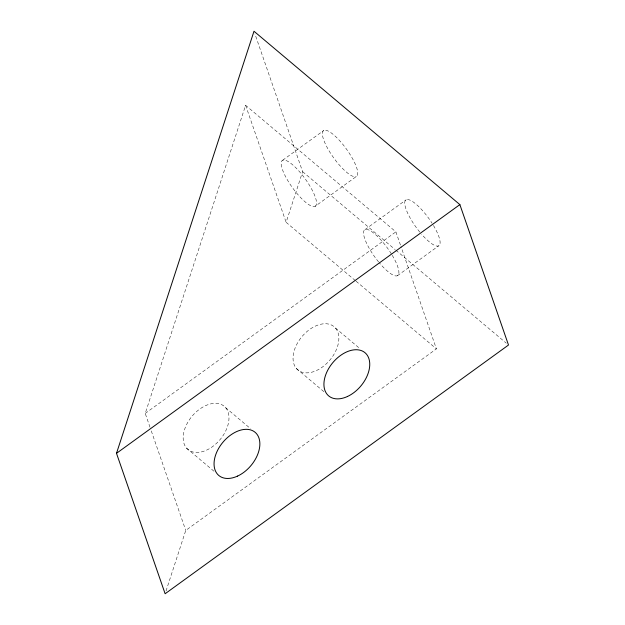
<?xml version="1.0" encoding="UTF-8"?>
<svg xmlns="http://www.w3.org/2000/svg" width="625" height="625" viewBox="0 0 625 625"><rect width="100%" height="100%" fill="white"/><g stroke="black" fill="none" stroke-linecap="round" stroke-linejoin="round"><path stroke-width="0.47" stroke-dasharray="3.12 2.34" d="M150.016 427.242L145.227 413.422L245.602 105.305L395.891 231.859L400.68 245.68M166.023 591L185.75 530.438L436.414 348.875L401 246.602M355.312 280.586L286.117 222.32L302.617 171.672L254.945 34M282.633 160.266L323.844 130.422M315.094 206.359A28.219 7.742 54.1 0 0 296.867 168.82A28.219 7.742 54.1 0 0 284.633 174.766A28.219 7.742 54.1 0 0 315.094 206.359L356.305 176.516A28.219 7.742 54.1 0 0 338.07 138.977A28.219 7.742 54.1 0 0 325.836 144.922A28.219 7.742 54.1 0 0 356.305 176.516M364.984 229.617L406.195 199.766M145.227 413.422L395.891 231.859M397.453 275.703L438.656 245.859M302.617 171.672L395.117 249.555M395.859 250.188L506.266 343.148M356.055 281.211L436.414 348.875M335.508 328.086A28.219 18.242 -49.9 0 1 316.531 370.508A28.219 18.242 -49.9 0 1 295.828 346.32A28.219 18.242 -49.9 0 1 335.508 328.086L359.773 348.516M296.406 368.523L324.344 392.055M225.625 407.672A28.219 18.242 -49.9 0 1 206.648 450.102A28.219 18.242 -49.9 0 1 185.953 425.914A28.219 18.242 -49.9 0 1 225.625 407.672L250.625 428.727M186.523 448.117L215.203 472.266M245.602 105.305L286.117 222.32M151.289 430.93L185.75 530.438M392.242 255.312A28.219 7.742 54.1 0 1 397.562 275.648A28.219 7.742 54.1 0 1 379.172 262.625M378.602 261.938A28.219 7.742 54.1 0 1 364.875 229.672A28.219 7.742 54.1 0 1 391.789 254.555M433.445 225.461A28.219 7.742 54.1 0 1 438.984 245.664A28.219 7.742 54.1 0 1 421.531 234.141M419.805 232.094A28.219 7.742 54.1 0 1 405.867 199.961A28.219 7.742 54.1 0 1 432.039 223.188"/><path stroke-width="0.94" d="M116.5 453.328L253.992 31.25L459.875 204.609L508.5 345.031L165.125 593.75L116.5 453.328L459.875 204.609M237.531 476.102A28.219 18.242 -49.9 0 0 256.508 433.68A28.219 18.242 -49.9 0 0 216.836 451.914A28.219 18.242 -49.9 0 0 237.531 476.102M347.414 396.516A28.219 18.242 -49.9 0 0 366.391 354.086A28.219 18.242 -49.9 0 0 326.711 372.328A28.219 18.242 -49.9 0 0 347.414 396.516"/></g></svg>
